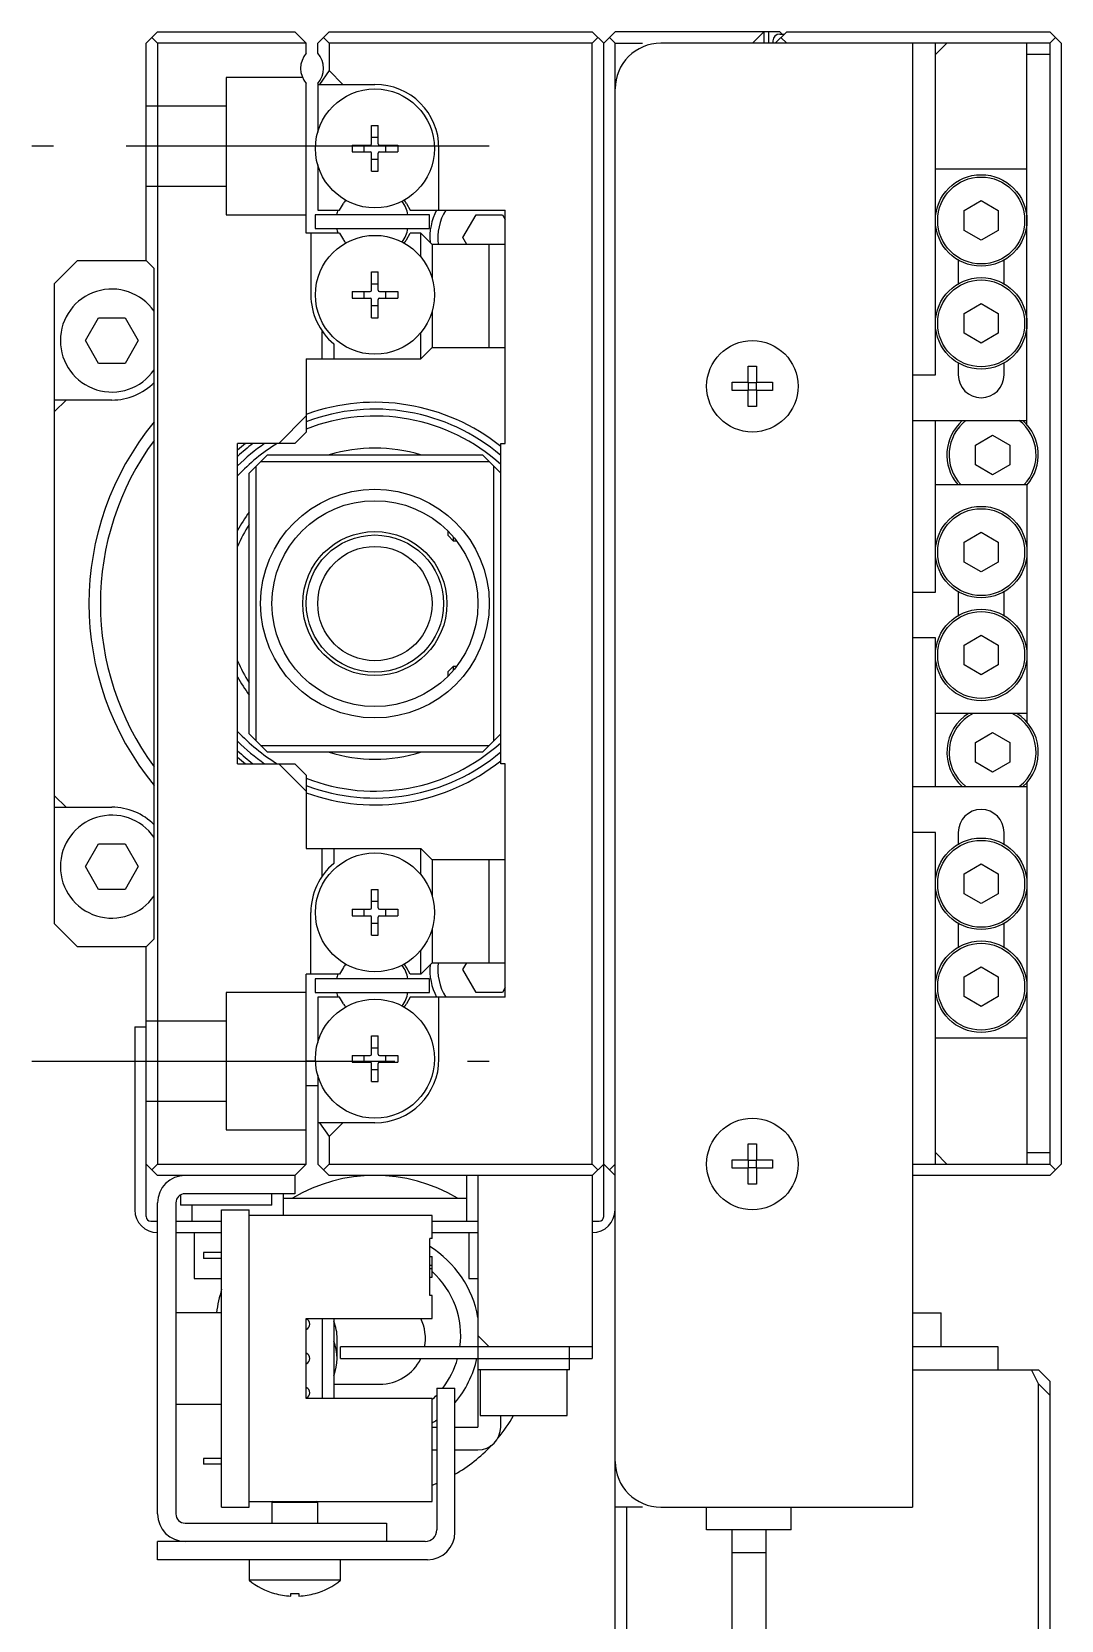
# Model space of a CAD drawing. Extents: x -1 to 660, y -8 to 379.
# Drawn here: x -1 to 44, y 234.7 to 304.2 of the extents above; entities that cross this region are included whole.
import ezdxf

# ---------------------------------------------------------------- set-up
doc = ezdxf.new("R2010")
doc.units = 0
doc.header["$LTSCALE"] = 0.5
doc.linetypes.add('CENTER', pattern=[50.8, 31.75, -6.35, 6.35, -6.35])
doc.linetypes.add('DASHED', pattern=[19.05, 12.7, -6.35])
for name, color, linetype in [('MSM_CENTER', 1, 'CENTER'), ('MSM_CONTINUOUS', 7, 'CONTINUOUS'), ('MSM_DASHED', 4, 'DASHED'), ('MSM_NARROW', 5, 'CONTINUOUS')]:
    doc.layers.add(name, color=color, linetype=linetype)

msp = doc.modelspace()

# ---------------------------------------------------------------- linework, layer by layer
at = {"layer": 'MSM_CENTER'}
for p, q in [((19, 299.173), (-1, 299.173)), ((-1, 259.173), (19, 259.173))]:
    msp.add_line(p, q, dxfattribs=at)
at = {"layer": 'MSM_CONTINUOUS'}
for p, q in [((4, 303.673), (4.5, 304.173)), ((4.5, 304.173), (10.5, 304.173)), ((10.5, 304.173), (11, 303.673)), ((12, 304.173), (11.5, 303.673)), ((12, 304.173), (23.5, 304.173)), ((24, 303.673), (23.5, 304.173)), ((24.5, 304.173), (24, 303.673)), ((31.7, 304.173), (24.5, 304.173)), ((31, 304.173), (30.5, 303.673)), ((31, 304.173), (31, 303.673)), ((31.2, 304.173), (31.2, 303.673)), ((32, 304.173), (31.5, 303.673)), ((31.7, 304.173), (31.8, 304.073)), ((32, 304.173), (43.5, 304.173)), ((44, 303.673), (43.5, 304.173)), ((4, 294.173), (4, 303.673)), ((4.25, 303.923), (4.5, 303.673)), ((4.5, 303.673), (4.5, 254.673)), ((11, 303.673), (4.5, 303.673)), ((11, 303.234), (11, 303.673)), ((11.5, 303.234), (11.5, 303.673)), ((11.75, 303.923), (12, 303.673)), ((12, 303.673), (12, 302.473)), ((23.5, 303.673), (12, 303.673)), ((23.5, 303.673), (23.75, 303.923)), ((23.5, 254.673), (23.5, 303.673)), ((24, 252.373), (24, 303.673)), ((24.5, 303.673), (24.25, 303.923)), ((24.5, 303.673), (25.7, 303.673)), ((24.5, 232.173), (24.5, 303.673)), ((43.5, 303.673), (26.5, 303.673)), ((31.4, 303.773), (31.4, 303.673)), ((31.7, 304.073), (31.9, 304.073)), ((31.75, 303.923), (32, 303.673)), ((37.5, 303.673), (37.5, 239.673)), ((38.5, 303.173), (39, 303.673)), ((38.5, 289.173), (38.5, 303.673)), ((42.5, 286.996), (42.5, 303.673)), ((43.5, 303.673), (43.75, 303.923)), ((43.5, 303.673), (43.5, 254.673)), ((44, 303.673), (44, 254.673)), ((43.5, 303.173), (42.5, 303.173)), ((12, 302.473), (11.576, 301.873)), ((12.6, 301.873), (12, 302.473)), ((11, 295.373), (11, 301.911)), ((11.5, 301.911), (11.5, 299.787)), ((11.5, 301.873), (14, 301.873)), ((13.855, 300.073), (14.145, 300.073)), ((13.855, 299.278), (13.855, 300.073)), ((14.145, 299.278), (14.145, 300.073)), ((14.145, 299.543), (13.855, 299.543)), ((11.402, 299.173), (11, 299.173)), ((13, 299.218), (13.795, 299.218)), ((13, 299.218), (13, 298.928)), ((13, 298.928), (13.795, 298.928)), ((13.53, 298.928), (13.53, 299.218)), ((13.855, 298.073), (13.855, 298.868)), ((14.145, 298.073), (14.145, 298.868)), ((14.205, 299.218), (15, 299.218)), ((14.205, 298.928), (15, 298.928)), ((14.47, 298.928), (14.47, 299.218)), ((15, 299.218), (15, 298.928)), ((16.8, 296.373), (16.8, 299.073)), ((11.5, 298.359), (11.5, 296.373)), ((13.855, 298.603), (14.145, 298.603)), ((13.855, 298.073), (14.145, 298.073)), ((42.5, 298.173), (38.5, 298.173)), ((12.456, 296.373), (12.625, 296.666)), ((15.375, 296.666), (15.544, 296.373)), ((39.75, 296.356), (40.5, 296.789)), ((40.5, 296.789), (41.25, 296.356)), ((11.385, 296.173), (11.385, 295.573)), ((16.385, 296.173), (11.385, 296.173)), ((11.5, 296.373), (12.456, 296.373)), ((15.544, 296.373), (19.7, 296.373)), ((16.385, 295.573), (16.385, 296.173)), ((17.845, 295.173), (18.423, 296.173)), ((18.423, 296.173), (19.577, 296.173)), ((19.577, 296.173), (19.7, 295.96)), ((19.7, 286.173), (19.7, 296.373)), ((39.75, 295.49), (39.75, 296.356)), ((41.25, 296.356), (41.25, 295.49)), ((12.456, 295.373), (11, 295.373)), ((11.2, 295.373), (11.2, 292.673)), ((11.385, 295.573), (16.385, 295.573)), ((12.456, 295.373), (12.625, 295.079)), ((15.375, 295.079), (15.544, 295.373)), ((16, 295.373), (15.544, 295.373)), ((16, 294.334), (16, 295.373)), ((16, 295.373), (16.5, 294.873)), ((18.019, 294.873), (17.845, 295.173)), ((40.5, 295.057), (39.75, 295.49)), ((41.25, 295.49), (40.5, 295.057)), ((16.5, 294.873), (16.5, 293.387)), ((19.7, 294.873), (16.5, 294.873)), ((19, 290.373), (19, 294.873)), ((1, 294.173), (0, 293.173)), ((1, 294.173), (4, 294.173)), ((4.35, 293.823), (4, 294.173)), ((4.35, 264.523), (4.35, 293.823)), ((39.5, 294.191), (39.5, 293.155)), ((41.5, 293.155), (41.5, 294.191)), ((0, 265.173), (0, 293.173)), ((13.855, 293.673), (14.145, 293.673)), ((13.855, 292.878), (13.855, 293.673)), ((14.145, 293.143), (13.855, 293.143)), ((14.145, 292.878), (14.145, 293.673)), ((13, 292.818), (13.795, 292.818)), ((13, 292.818), (13, 292.528)), ((13, 292.528), (13.795, 292.528)), ((13.53, 292.528), (13.53, 292.818)), ((13.855, 291.673), (13.855, 292.468)), ((14.145, 291.673), (14.145, 292.468)), ((14.205, 292.818), (15, 292.818)), ((14.205, 292.528), (15, 292.528)), ((14.47, 292.528), (14.47, 292.818)), ((15, 292.818), (15, 292.528)), ((1.345, 290.673), (1.923, 291.673)), ((1.923, 291.673), (3.077, 291.673)), ((3.077, 291.673), (3.655, 290.673)), ((13.855, 292.203), (14.145, 292.203)), ((13.855, 291.673), (14.145, 291.673)), ((16.5, 291.959), (16.5, 290.373)), ((39.75, 291.856), (40.5, 292.289)), ((39.75, 290.99), (39.75, 291.856)), ((40.5, 292.289), (41.25, 291.856)), ((41.25, 291.856), (41.25, 290.99)), ((11.7, 289.873), (11.7, 291.076)), ((16, 289.873), (16, 291.011)), ((40.5, 290.557), (39.75, 290.99)), ((41.25, 290.99), (40.5, 290.557)), ((1.923, 289.673), (1.345, 290.673)), ((3.655, 290.673), (3.077, 289.673)), ((12.2, 290.528), (12.2, 289.873)), ((16.5, 290.373), (16, 289.873)), ((16.5, 290.373), (19.7, 290.373)), ((3.077, 289.673), (1.923, 289.673)), ((11, 289.873), (16, 289.873)), ((11, 289.873), (11, 286.673)), ((39.5, 289.691), (39.5, 289.173)), ((41.5, 289.173), (41.5, 289.691)), ((30.32, 289.559), (30.68, 289.559)), ((30.32, 288.853), (30.32, 289.559)), ((30.68, 289.559), (30.68, 288.853)), ((37.5, 289.173), (38.5, 289.173)), ((29.614, 288.853), (30.32, 288.853)), ((29.614, 288.493), (29.614, 288.853)), ((30.32, 288.493), (29.614, 288.493)), ((30.33, 288.842), (30.32, 288.853)), ((30.33, 288.503), (30.32, 288.493)), ((30.32, 287.786), (30.32, 288.493)), ((30.33, 288.503), (30.33, 288.842)), ((30.33, 288.842), (30.67, 288.842)), ((30.67, 288.503), (30.33, 288.503)), ((30.67, 288.842), (30.68, 288.853)), ((30.67, 288.842), (30.67, 288.503)), ((30.67, 288.503), (30.68, 288.493)), ((30.68, 288.853), (31.386, 288.853)), ((30.68, 288.493), (30.68, 287.786)), ((31.386, 288.493), (30.68, 288.493)), ((31.386, 288.853), (31.386, 288.493)), ((0, 287.573), (0.5, 288.073)), ((2.5, 288.073), (0, 288.073)), ((30.68, 287.786), (30.32, 287.786)), ((9.793, 286.173), (11, 287.38)), ((37.5, 287.173), (42.5, 287.173)), ((38.5, 279.673), (38.5, 287.173)), ((8, 272.173), (8, 286.173)), ((10.5, 286.173), (8, 286.173)), ((11, 286.673), (10.5, 286.173)), ((19.5, 272.173), (19.5, 286.173)), ((19.5, 286.173), (19.7, 286.173)), ((40.25, 286.106), (41, 286.539)), ((41, 286.539), (41.75, 286.106)), ((8.5, 284.873), (9.3, 285.673)), ((9.3, 285.673), (18.7, 285.673)), ((18.7, 285.673), (19.5, 284.873)), ((40.25, 285.24), (40.25, 286.106)), ((41.75, 286.106), (41.75, 285.24)), ((8.5, 273.473), (8.5, 284.873)), ((8.8, 285.173), (8.8, 273.173)), ((19, 285.373), (9, 285.373)), ((19.2, 273.173), (19.2, 285.173)), ((41, 284.807), (40.25, 285.24)), ((41.75, 285.24), (41, 284.807)), ((38.5, 284.373), (42.5, 284.373)), ((42.5, 284.373), (42.5, 273.996)), ((17.2, 282.148), (17.2, 282.337)), ((17.2, 282.148), (17.425, 281.923)), ((17.425, 282.091), (17.425, 281.923)), ((39.75, 281.856), (40.5, 282.289)), ((40.5, 282.289), (41.25, 281.856)), ((17.425, 281.923), (17.562, 281.923)), ((39.75, 280.99), (39.75, 281.856)), ((41.25, 281.856), (41.25, 280.99)), ((40.5, 280.557), (39.75, 280.99)), ((41.25, 280.99), (40.5, 280.557)), ((37.5, 279.673), (38.5, 279.673)), ((39.5, 279.691), (39.5, 278.655)), ((41.5, 278.655), (41.5, 279.691)), ((39.75, 277.356), (40.5, 277.789)), ((40.5, 277.789), (41.25, 277.356)), ((38.5, 277.673), (37.5, 277.673)), ((38.5, 271.173), (38.5, 277.673)), ((39.75, 276.49), (39.75, 277.356)), ((41.25, 277.356), (41.25, 276.49)), ((17.425, 276.423), (17.2, 276.198)), ((17.425, 276.423), (17.425, 276.254)), ((17.562, 276.423), (17.425, 276.423)), ((40.5, 276.057), (39.75, 276.49)), ((41.25, 276.49), (40.5, 276.057)), ((17.2, 276.009), (17.2, 276.198)), ((42.5, 274.373), (38.5, 274.373)), ((9.3, 272.673), (8.5, 273.473)), ((9, 272.973), (19, 272.973)), ((19.5, 273.473), (18.7, 272.673)), ((40.25, 273.106), (41, 273.539)), ((40.25, 272.24), (40.25, 273.106)), ((41, 273.539), (41.75, 273.106)), ((41.75, 273.106), (41.75, 272.24)), ((18.7, 272.673), (9.3, 272.673)), ((41, 271.807), (40.25, 272.24)), ((41.75, 272.24), (41, 271.807)), ((8, 272.173), (10.5, 272.173)), ((11, 270.966), (9.793, 272.173)), ((10.5, 272.173), (11, 271.673)), ((11, 271.673), (11, 268.473)), ((19.7, 272.173), (19.5, 272.173)), ((19.7, 261.973), (19.7, 272.173)), ((37.5, 271.173), (42.5, 271.173)), ((42.5, 271.35), (42.5, 254.673)), ((0.5, 270.273), (0, 270.773)), ((0, 270.273), (2.5, 270.273)), ((38.5, 269.173), (37.5, 269.173)), ((38.5, 254.673), (38.5, 269.173)), ((39.5, 269.173), (39.5, 268.655)), ((41.5, 268.655), (41.5, 269.173)), ((1.345, 267.673), (1.923, 268.673)), ((1.923, 268.673), (3.077, 268.673)), ((3.077, 268.673), (3.655, 267.673)), ((11, 268.473), (16, 268.473)), ((11.7, 267.27), (11.7, 268.473)), ((12.2, 268.473), (12.2, 267.817)), ((16, 267.334), (16, 268.473)), ((16, 268.473), (16.5, 267.973)), ((1.923, 266.673), (1.345, 267.673)), ((3.655, 267.673), (3.077, 266.673)), ((16.5, 267.973), (16.5, 266.387)), ((19.7, 267.973), (16.5, 267.973)), ((19, 263.473), (19, 267.973)), ((39.75, 267.356), (40.5, 267.789)), ((40.5, 267.789), (41.25, 267.356)), ((3.077, 266.673), (1.923, 266.673)), ((13.855, 266.673), (14.145, 266.673)), ((13.855, 265.878), (13.855, 266.673)), ((14.145, 265.878), (14.145, 266.673)), ((39.75, 266.49), (39.75, 267.356)), ((41.25, 267.356), (41.25, 266.49)), ((14.145, 266.143), (13.855, 266.143)), ((40.5, 266.057), (39.75, 266.49)), ((41.25, 266.49), (40.5, 266.057)), ((11.2, 262.973), (11.2, 265.673)), ((13, 265.818), (13.795, 265.818)), ((13, 265.818), (13, 265.528)), ((13, 265.528), (13.795, 265.528)), ((13.53, 265.528), (13.53, 265.818)), ((13.855, 264.673), (13.855, 265.468)), ((14.145, 264.673), (14.145, 265.468)), ((14.205, 265.818), (15, 265.818)), ((14.205, 265.528), (15, 265.528)), ((14.47, 265.528), (14.47, 265.818)), ((15, 265.818), (15, 265.528)), ((0, 265.173), (1, 264.173)), ((13.855, 265.203), (14.145, 265.203)), ((13.855, 264.673), (14.145, 264.673)), ((16.5, 264.959), (16.5, 263.473)), ((39.5, 265.191), (39.5, 264.155)), ((41.5, 264.155), (41.5, 265.191)), ((4, 264.173), (1, 264.173)), ((4, 264.173), (4.35, 264.523)), ((4, 252.373), (4, 264.173)), ((16, 262.973), (16, 264.011)), ((12.625, 263.266), (12.456, 262.973)), ((15.544, 262.973), (15.375, 263.266)), ((16.5, 263.473), (16, 262.973)), ((16.5, 263.473), (19.7, 263.473)), ((17.845, 263.173), (18.019, 263.473)), ((39.75, 262.856), (40.5, 263.289)), ((40.5, 263.289), (41.25, 262.856)), ((11, 254.673), (11, 262.973)), ((12.456, 262.973), (11, 262.973)), ((11.385, 262.773), (11.385, 262.173)), ((16.385, 262.773), (11.385, 262.773)), ((16, 262.973), (15.544, 262.973)), ((16.385, 262.173), (16.385, 262.773)), ((18.423, 262.173), (17.845, 263.173)), ((39.75, 261.99), (39.75, 262.856)), ((41.25, 262.856), (41.25, 261.99)), ((11.385, 262.173), (16.385, 262.173)), ((12.456, 261.973), (11.5, 261.973)), ((11.5, 261.973), (11.5, 259.987)), ((12.625, 261.679), (12.456, 261.973)), ((15.544, 261.973), (15.375, 261.679)), ((19.7, 261.973), (15.544, 261.973)), ((16.8, 259.273), (16.8, 261.973)), ((19.577, 262.173), (18.423, 262.173)), ((19.7, 262.385), (19.577, 262.173)), ((40.5, 261.557), (39.75, 261.99)), ((41.25, 261.99), (40.5, 261.557)), ((3.5, 260.673), (4, 260.673)), ((3.5, 260.673), (3.5, 252.673)), ((13.855, 260.273), (14.145, 260.273)), ((13.855, 259.478), (13.855, 260.273)), ((14.145, 259.743), (13.855, 259.743)), ((14.145, 259.478), (14.145, 260.273)), ((42.5, 260.173), (38.5, 260.173)), ((11.402, 259.173), (11, 259.173)), ((13, 259.418), (13.795, 259.418)), ((13, 259.418), (13, 259.128)), ((13, 259.128), (13.795, 259.128)), ((13.53, 259.128), (13.53, 259.418)), ((13.855, 258.273), (13.855, 259.068)), ((14.145, 258.273), (14.145, 259.068)), ((14.205, 259.418), (15, 259.418)), ((14.205, 259.128), (15, 259.128)), ((14.47, 259.128), (14.47, 259.418)), ((15, 259.418), (15, 259.128)), ((11.5, 258.559), (11.5, 254.673)), ((13.855, 258.803), (14.145, 258.803)), ((11.5, 258.093), (11, 258.093)), ((13.855, 258.273), (14.145, 258.273)), ((14, 256.473), (11.5, 256.473)), ((11.576, 256.473), (12, 255.873)), ((12, 255.873), (12.6, 256.473)), ((12, 255.873), (12, 254.673)), ((30.32, 255.559), (30.68, 255.559)), ((30.32, 254.853), (30.32, 255.559)), ((30.68, 255.559), (30.68, 254.853)), ((39, 254.673), (38.5, 255.173)), ((42.5, 255.173), (43.5, 255.173)), ((4.5, 254.173), (4, 254.673)), ((4.5, 254.673), (4.25, 254.423)), ((4.5, 254.673), (11, 254.673)), ((10.5, 254.173), (4.5, 254.173)), ((11, 254.673), (10.5, 254.173)), ((10.5, 254.173), (10.5, 253.373)), ((12, 254.173), (11.5, 254.673)), ((12, 254.673), (11.75, 254.423)), ((12, 254.673), (23.5, 254.673)), ((23.5, 254.173), (12, 254.173)), ((18, 254.173), (18, 252.173)), ((18.5, 254.173), (18.5, 243.173)), ((23.75, 254.423), (23.5, 254.673)), ((24, 254.673), (23.5, 254.173)), ((23.5, 254.173), (23.5, 246.173)), ((24, 254.673), (24.5, 254.173)), ((24.25, 254.423), (24.5, 254.673)), ((29.614, 254.853), (30.32, 254.853)), ((29.614, 254.493), (29.614, 254.853)), ((30.32, 254.493), (29.614, 254.493)), ((30.33, 254.842), (30.32, 254.853)), ((30.33, 254.503), (30.32, 254.493)), ((30.32, 253.786), (30.32, 254.493)), ((30.33, 254.503), (30.33, 254.842)), ((30.33, 254.842), (30.67, 254.842)), ((30.67, 254.503), (30.33, 254.503)), ((30.67, 254.842), (30.68, 254.853)), ((30.67, 254.842), (30.67, 254.503)), ((30.67, 254.503), (30.68, 254.493)), ((30.68, 254.853), (31.386, 254.853)), ((30.68, 254.493), (30.68, 253.786)), ((31.386, 254.493), (30.68, 254.493)), ((31.386, 254.853), (31.386, 254.493)), ((37.5, 254.673), (43.5, 254.673)), ((43.5, 254.173), (37.5, 254.173)), ((43.75, 254.423), (43.5, 254.673)), ((43.5, 254.173), (44, 254.673)), ((30.68, 253.786), (30.32, 253.786)), ((4.5, 239.373), (4.5, 252.973)), ((5.3, 252.973), (5.3, 239.373)), ((5.5, 253.319), (5.5, 252.873)), ((9.5, 252.873), (5.5, 252.873)), ((10.5, 253.373), (5.7, 253.373)), ((6, 252.873), (6, 252.173)), ((9.5, 252.873), (9.5, 253.373)), ((10, 252.423), (10, 253.373)), ((10, 253.173), (18, 253.173)), ((4.2, 252.173), (4.5, 252.173)), ((5.3, 252.173), (7.3, 252.173)), ((7.3, 239.673), (7.3, 252.673)), ((7.3, 252.673), (8.5, 252.673)), ((8.5, 239.673), (8.5, 252.673)), ((16.5, 252.423), (8.5, 252.423)), ((16.5, 251.423), (16.5, 252.423)), ((16.5, 252.173), (18.5, 252.173)), ((23.5, 252.173), (23.8, 252.173)), ((5.3, 251.673), (7.3, 251.673)), ((6.1, 251.673), (6.1, 249.673)), ((16.4, 248.923), (16.4, 251.423)), ((16.5, 251.423), (16.4, 251.423)), ((16.5, 251.673), (18.5, 251.673)), ((18.1, 251.673), (18.1, 249.673)), ((6.5, 250.798), (6.5, 250.548)), ((7.3, 250.798), (6.5, 250.798)), ((7.3, 250.548), (6.5, 250.548)), ((16.4, 250.623), (16.5, 250.623)), ((16.4, 250.248), (16.5, 250.248)), ((16.4, 250.098), (16.5, 250.098)), ((16.5, 249.723), (16.5, 250.623)), ((6.1, 249.673), (7.3, 249.673)), ((16.4, 249.723), (16.5, 249.723)), ((18.1, 249.673), (18.5, 249.673)), ((16.5, 248.923), (16.4, 248.923)), ((16.5, 247.923), (16.5, 248.923)), ((7.3, 248.173), (5.3, 248.173)), ((11, 247.923), (16.5, 247.923)), ((11, 244.423), (11, 247.923)), ((11.7, 247.923), (11.7, 244.423)), ((12.2, 247.923), (12.2, 244.423)), ((37.5, 248.173), (38.75, 248.173)), ((38.75, 246.673), (38.75, 248.173)), ((12.35, 246.173), (12.35, 247.041)), ((12.5, 246.173), (12.5, 246.673)), ((23.5, 246.673), (12.5, 246.673)), ((19, 246.673), (18.5, 247.173)), ((22.5, 245.673), (22.5, 246.673)), ((41.25, 246.673), (37.5, 246.673)), ((41.25, 245.673), (41.25, 246.673)), ((12.5, 246.173), (23.5, 246.173)), ((22.5, 245.673), (18.5, 245.673)), ((18.6, 245.673), (18.6, 243.673)), ((22.4, 243.673), (22.4, 245.673)), ((37.5, 245.673), (43, 245.673)), ((43, 245.06), (42.694, 245.673)), ((43, 245.673), (43.5, 245.173)), ((43.5, 245.173), (43.5, 232.173)), ((12.2, 245.041), (14.207, 245.041)), ((16.7, 244.873), (17.5, 244.873)), ((16.7, 244.873), (16.7, 238.673)), ((17.5, 238.573), (17.5, 244.873)), ((43, 232.173), (43, 245.06)), ((43.5, 244.56), (43, 245.06)), ((5.3, 244.173), (7.3, 244.173)), ((16.5, 244.423), (11, 244.423)), ((16.5, 239.923), (16.5, 244.423)), ((16.5, 243.173), (16.7, 243.173)), ((17.5, 243.173), (18.5, 243.173)), ((18.6, 243.673), (22.4, 243.673)), ((19.5, 243.173), (19.5, 243.673)), ((6.5, 241.798), (6.5, 241.548)), ((7.3, 241.798), (6.5, 241.798)), ((16.5, 242.173), (16.7, 242.173)), ((17.5, 242.173), (18.5, 242.173)), ((7.3, 241.548), (6.5, 241.548)), ((7.3, 239.673), (8.5, 239.673)), ((8.5, 239.923), (16.5, 239.923)), ((9.55, 239.923), (9.5, 239.873)), ((11.5, 239.873), (9.5, 239.873)), ((9.5, 239.873), (9.5, 238.973)), ((11.5, 239.873), (11.45, 239.923)), ((11.5, 238.973), (11.5, 239.873)), ((25.7, 239.673), (24.5, 239.673)), ((25, 239.673), (25, 232.173)), ((26.5, 239.673), (37.5, 239.673)), ((28.5, 238.673), (28.5, 239.673)), ((32.2, 238.673), (32.2, 239.673)), ((5.7, 238.973), (14.5, 238.973)), ((14.5, 238.973), (14.5, 238.173)), ((32.2, 238.673), (28.5, 238.673)), ((29.6, 238.673), (29.6, 233.673)), ((31.1, 233.673), (31.1, 238.673)), ((4.5, 237.373), (4.5, 238.173)), ((16.2, 238.173), (4.5, 238.173)), ((31.1, 237.673), (29.6, 237.673)), ((16.3, 237.373), (4.5, 237.373)), ((8.5, 237.373), (8.5, 236.475)), ((12.5, 236.475), (12.5, 237.373)), ((12.5, 236.475), (8.5, 236.475)), ((9.611, 235.899), (9.614, 235.903)), ((10.32, 235.903), (10.68, 235.903)), ((10.32, 235.783), (10.32, 235.903)), ((10.68, 235.903), (10.68, 235.783)), ((11.386, 235.903), (11.389, 235.899))]:
    msp.add_line(p, q, dxfattribs=at)
for centre, radius in [((14, 299.073), 2.6), ((40.5, 295.923), 2), ((40.5, 295.923), 1.9), ((14, 292.673), 2.6), ((40.5, 291.423), 2), ((40.5, 291.423), 1.9), ((30.5, 288.673), 2), ((14, 279.173), 5), ((14, 279.173), 4.5), ((40.5, 281.423), 2), ((40.5, 281.423), 1.9), ((14, 279.173), 3.15), ((14, 279.173), 3), ((40.5, 276.923), 2), ((40.5, 276.923), 1.9), ((40.5, 266.923), 2), ((40.5, 266.923), 1.9), ((14, 265.673), 2.6), ((40.5, 262.423), 2), ((40.5, 262.423), 1.9), ((14, 259.273), 2.6), ((30.5, 254.673), 2)]:
    msp.add_circle(centre, radius, dxfattribs=at)
for centre, radius, start, end in [((26.5, 301.673), 2, 90, 180), ((31.7, 303.773), 0.3, 90, 180), ((11.75, 302.573), 1, 138.59038, 221.40962), ((10.75, 302.573), 1, 318.59038, 41.40962), ((14, 299.073), 2.8, 0, 90), ((13.795, 299.278), 0.06, 270, 0), ((13.795, 298.868), 0.06, 0, 90), ((14.205, 299.278), 0.06, 180, 270), ((14.205, 298.868), 0.06, 90, 180), ((14, 295.873), 1.587, 143.80278, 150), ((13.885, 295.873), 1.587, 10.89305, 34.20438), ((14, 295.873), 1.587, 30, 36.19722), ((13.885, 295.873), 1.587, 161.64156, 169.10695), ((19, 295.173), 2.6, 152.51357, 184.59658), ((19, 295.173), 2.25, 147.76905, 187.66226), ((13.885, 295.873), 1.587, 190.89305, 198.35844), ((13.885, 295.873), 1.587, 325.79562, 349.10695), ((14, 295.873), 1.587, 210, 216.19722), ((14, 295.873), 1.587, 323.80278, 330), ((2.5, 290.673), 2.25, 34.69209, 325.30791), ((14, 292.673), 2.8, 180, 229.9948), ((13.795, 292.878), 0.06, 270, 0), ((13.795, 292.468), 0.06, 0, 90), ((14.205, 292.878), 0.06, 180, 270), ((14.205, 292.468), 0.06, 90, 180), ((40.5, 289.173), 1, 180, 0), ((2.5, 290.673), 2.6, 270, 315.36026), ((14, 279.173), 8.8, 51.31781, 109.93227), ((14, 279.173), 8.5, 49.67979, 110.66732), ((14, 279.173), 12.5, 140.53382, 219.46618), ((14, 279.173), 8.2, 47.87644, 111.46013), ((41, 285.673), 2, 131.40962, 220.5416), ((41, 285.673), 1.9, 127.86365, 223.17355), ((41, 285.673), 1.9, 316.82645, 52.13635), ((41, 285.673), 2, 318.59038, 48.59038), ((14, 279.173), 12, 143.52984, 216.47016), ((14, 279.173), 8.2, 121.38815, 137.02972), ((14, 279.173), 9, 128.94244, 131.81031), ((14, 279.173), 8.8, 127.30179, 132.98589), ((14, 279.173), 8.5, 124.56032, 134.90087), ((14, 279.173), 6.8, 72.91742, 107.08258), ((14, 279.173), 6.8, 143.98115, 151.92751), ((14, 279.173), 6.5, 147.79577, 157.38013), ((14, 279.173), 6.5, 202.61986, 212.20423), ((14, 279.173), 6.8, 208.07249, 216.01885), ((41, 272.673), 2, 121.78833, 228.59038), ((41, 272.673), 1.9, 116.52535, 232.13635), ((41, 272.673), 1.9, 307.86365, 63.47465), ((41, 272.673), 2, 311.40962, 58.21167), ((14, 279.173), 8.2, 222.97028, 238.61185), ((14, 279.173), 8.5, 225.09913, 235.43968), ((14, 279.173), 8.2, 248.53987, 312.12356), ((14, 279.173), 8.8, 227.01411, 232.69821), ((14, 279.173), 9, 228.18969, 231.05756), ((14, 279.173), 8.5, 249.33268, 310.32021), ((14, 279.173), 8.8, 250.06773, 308.68219), ((14, 279.173), 6.8, 252.91742, 287.08258), ((2.5, 267.673), 2.6, 44.63974, 90), ((40.5, 269.173), 1, 0, 180), ((2.5, 267.673), 2.25, 34.69209, 325.30791), ((14, 265.673), 2.8, 130.0052, 180), ((13.795, 265.878), 0.06, 270, 0), ((13.795, 265.468), 0.06, 0, 90), ((14.205, 265.878), 0.06, 180, 270), ((14.205, 265.468), 0.06, 90, 180), ((14, 262.473), 1.587, 143.80278, 150), ((13.885, 262.473), 1.587, 10.89305, 34.20438), ((14, 262.473), 1.587, 30, 36.19722), ((19, 263.173), 2.6, 175.40342, 207.48643), ((19, 263.173), 2.25, 172.33774, 212.23095), ((13.885, 262.473), 1.587, 161.64156, 169.10695), ((13.885, 262.473), 1.587, 190.89305, 198.35844), ((13.885, 262.473), 1.587, 325.79562, 349.10695), ((14, 262.473), 1.587, 210, 216.19722), ((14, 262.473), 1.587, 323.80278, 330), ((13.795, 259.478), 0.06, 270, 0), ((13.795, 259.068), 0.06, 0, 90), ((14, 259.273), 2.8, 270, 0), ((14.205, 259.478), 0.06, 180, 270), ((14.205, 259.068), 0.06, 90, 180), ((5.7, 252.973), 1.2, 90, 180), ((14, 247.173), 7, 58.99728, 121.00272), ((5.7, 252.973), 0.4, 90, 180), ((4.5, 252.673), 1, 180, 270), ((4.2, 252.373), 0.2, 180, 270), ((23.5, 252.673), 1, 270, 0), ((23.8, 252.373), 0.2, 270, 0), ((14, 247.173), 4.57, 10.0411, 58.32069), ((14, 247.173), 3.75, 352.33771, 48.18967), ((14, 247.173), 7, 163.16499, 171.78679), ((14.207, 247.041), 2, 349.39009, 26.16001), ((10.9, 247.673), 0.25, 293.57818, 66.42182), ((10.35, 247.041), 2, 0, 22.33165), ((10.35, 246.173), 2, 337.66836, 22.33164), ((10.9, 246.173), 0.25, 293.57818, 66.42182), ((14.207, 247.041), 2, 270, 334.2706), ((14, 247.173), 3.75, 322.16908, 344.53396), ((14, 247.173), 4.57, 319.98397, 347.36033), ((10.9, 244.673), 0.25, 293.57818, 66.42182), ((14, 247.173), 3.75, 311.81033, 316.0545), ((14, 247.173), 4.57, 303.1646, 306.2145), ((18.5, 243.173), 1, 270, 0), ((14, 247.173), 7, 320.15712, 330), ((14, 247.173), 7, 300.00001, 316.5758), ((26.5, 241.673), 2, 180, 270), ((14, 247.173), 7, 290.92484, 292.6881), ((5.7, 239.373), 1.2, 180, 270), ((5.7, 239.373), 0.4, 180, 270), ((16.2, 238.673), 0.5, 270, 0), ((16.3, 238.573), 1.2, 270, 0), ((10.5, 238.973), 3.2, 231.31781, 253.87747), ((10.5, 238.973), 3.2, 286.12253, 308.68219), ((10.5, 238.973), 3.195, 253.89329, 266.77029), ((10.5, 238.973), 3.195, 273.22971, 286.10671)]:
    msp.add_arc(centre, radius, start, end, dxfattribs=at)
at = {"layer": 'MSM_DASHED'}
for p, q in [((10.834, 302.173), (7.5, 302.173)), ((7.5, 302.173), (7.5, 296.173)), ((7.5, 300.923), (4, 300.923)), ((4, 297.423), (7.5, 297.423)), ((7.5, 296.173), (11, 296.173)), ((7.5, 262.173), (7.5, 256.173)), ((11, 262.173), (7.5, 262.173)), ((7.5, 260.923), (4, 260.923)), ((4, 257.423), (7.5, 257.423)), ((7.5, 256.173), (11, 256.173))]:
    msp.add_line(p, q, dxfattribs=at)
at = {"layer": 'MSM_NARROW'}
msp.add_line((17.562, 276.423), (17.562, 276.423), dxfattribs=at)
msp.add_circle((14, 279.173), 2.5, dxfattribs=at)

doc.saveas('drawing.dxf')
